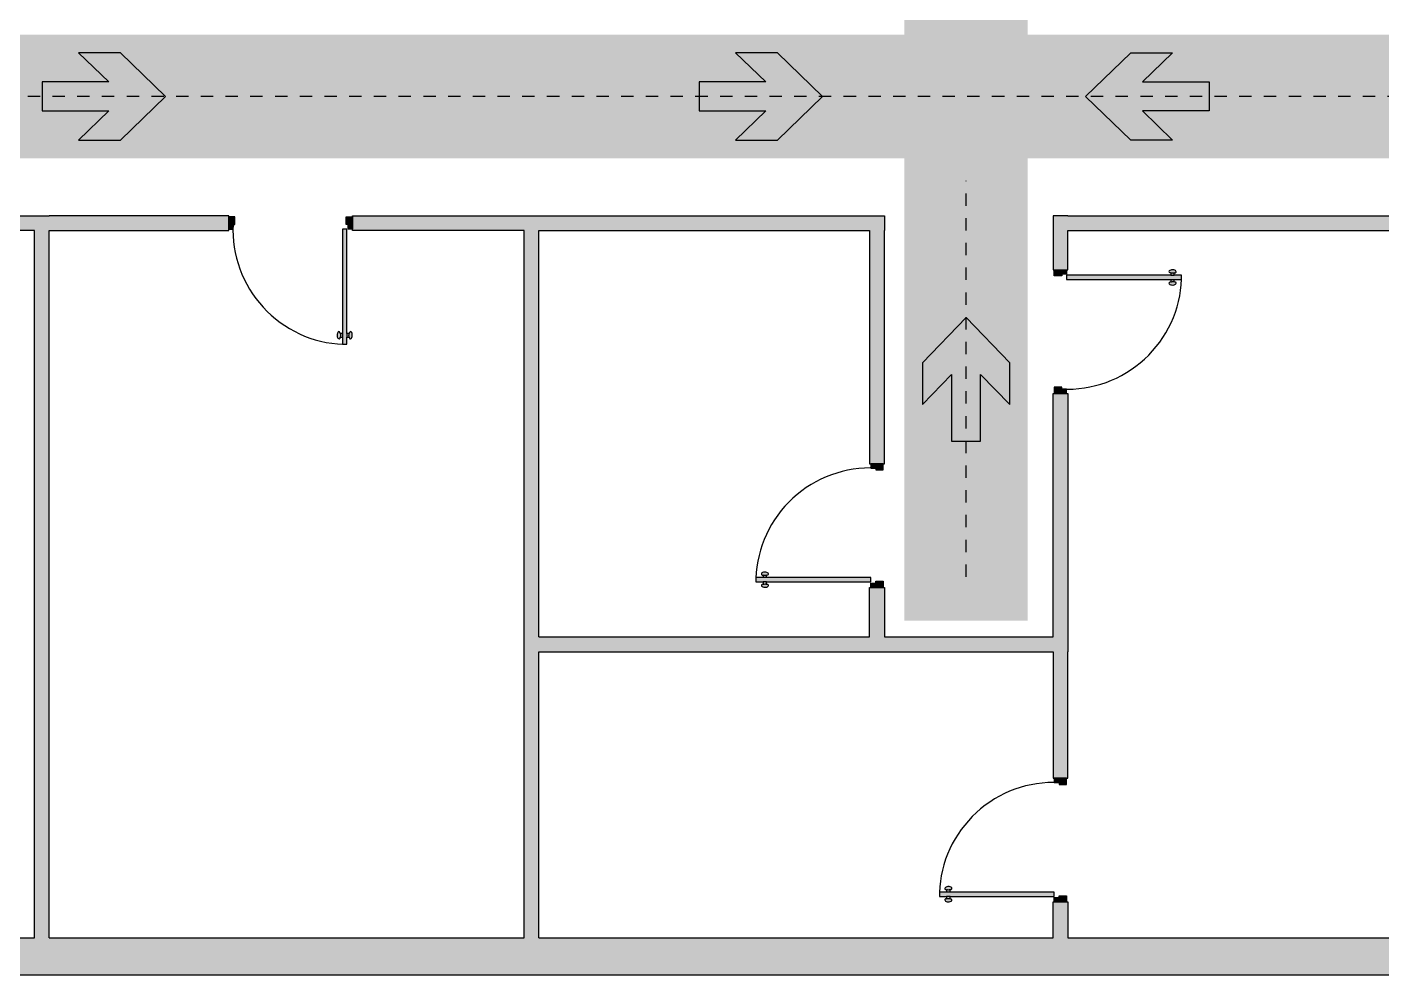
# Model space of a CAD drawing. Header units: metres. Extents: x 5231.1 to 5275.7, y -3151.4 to -3108.9.
# Drawn here: x 5254.18 to 5265.14, y -3136.03 to -3128.36 of the extents above; entities that cross this region are included whole.
import ezdxf

# ---------------------------------------------------------------- set-up
doc = ezdxf.new("R2010")
doc.units = ezdxf.units.M
for name, pattern in [('Green Dashed Line', [0.015875, 0, -0.015875]), ('Style', [0]), ('Style Black Lines', [0]), ('Style Grey Lines', [0]), ('Style White Lines', [0]), ('Style_2', [0]), ('Style_3', [0])]:
    doc.linetypes.add(name, pattern=pattern)
for name, color, linetype, true_color in [('Building', 7, 'Continuous', 0xfabd88), ('Imported blocks', 7, 'Continuous', 0xc57dd9), ('New Layer', 7, 'Continuous', 0xf890f8), ('New Layer_1', 7, 'Continuous', 0xca387c)]:
    doc.layers.add(name, color=color, linetype=linetype, true_color=true_color)

# ---------------------------------------------------------------- blocks, each defined once
blk = doc.blocks.new('Evacuation direction')
at = {"layer": 'Imported blocks', "transparency": 33554483}
blk.add_hatch(color=256, dxfattribs=at).paths.add_polyline_path([(0.0269, -0.0707), (0.1001, 0), (0.0269, 0.0707), (-0.0409, 0.0707), (0.0079, 0.0236), (-0.1001, 0.0236), (-0.1001, -0.0236), (0.0079, -0.0236), (-0.0409, -0.0707), (0.0269, -0.0707)], flags=0)
at = {"layer": 'Imported blocks', "linetype": 'Style White Lines'}
blk.add_lwpolyline([(0.0269, -0.0707), (0.1001, 0), (0.0269, 0.0707), (-0.0409, 0.0707), (0.0079, 0.0236), (-0.1001, 0.0236), (-0.1001, -0.0236), (0.0079, -0.0236), (-0.0409, -0.0707), (0.0269, -0.0707)], close=True, dxfattribs=at)
blk = doc.blocks.new('Door EU 90')
at = {"layer": 'Imported blocks', "transparency": 33554483}
h = blk.add_hatch(color=256, dxfattribs=at)
edge = h.paths.add_edge_path(flags=0)
edge.add_spline(control_points=[(-0.499, 0.908), (-0.5, 0.896), (-0.496, 0.885), (-0.49, 0.88)], knot_values=[0, 0, 0, 0, 1, 1, 1, 1], degree=3, periodic=0)
edge.add_spline(control_points=[(-0.49, 0.88), (-0.484, 0.875), (-0.477, 0.878), (-0.475, 0.893)], knot_values=[0, 0, 0, 0, 1, 1, 1, 1], degree=3, periodic=0)
edge.add_line((-0.475, 0.893), (-0.456, 0.893))
edge.add_line((-0.456, 0.893), (-0.456, 0.05))
edge.add_line((-0.456, 0.05), (-0.42, 0.05))
edge.add_line((-0.42, 0.05), (-0.42, 0.893))
edge.add_line((-0.42, 0.893), (-0.401, 0.893))
edge.add_spline(control_points=[(-0.401, 0.893), (-0.399, 0.878), (-0.392, 0.875), (-0.386, 0.88)], knot_values=[0, 0, 0, 0, 1, 1, 1, 1], degree=3, periodic=0)
edge.add_spline(control_points=[(-0.386, 0.88), (-0.379, 0.885), (-0.376, 0.896), (-0.376, 0.908)], knot_values=[0, 0, 0, 0, 1, 1, 1, 1], degree=3, periodic=0)
edge.add_spline(control_points=[(-0.376, 0.908), (-0.376, 0.908), (-0.376, 0.909), (-0.376, 0.909)], knot_values=[0, 0, 0, 0, 1, 1, 1, 1], degree=3, periodic=0)
edge.add_spline(control_points=[(-0.376, 0.909), (-0.376, 0.91), (-0.376, 0.91), (-0.376, 0.911)], knot_values=[0, 0, 0, 0, 1, 1, 1, 1], degree=3, periodic=0)
edge.add_spline(control_points=[(-0.376, 0.911), (-0.377, 0.922), (-0.381, 0.931), (-0.387, 0.934)], knot_values=[0, 0, 0, 0, 1, 1, 1, 1], degree=3, periodic=0)
edge.add_spline(control_points=[(-0.387, 0.934), (-0.393, 0.938), (-0.4, 0.936), (-0.402, 0.921)], knot_values=[0, 0, 0, 0, 1, 1, 1, 1], degree=3, periodic=0)
edge.add_line((-0.402, 0.921), (-0.42, 0.921))
edge.add_line((-0.42, 0.921), (-0.42, 0.98))
edge.add_line((-0.42, 0.98), (-0.456, 0.98))
edge.add_line((-0.456, 0.98), (-0.456, 0.921))
edge.add_line((-0.456, 0.921), (-0.474, 0.921))
edge.add_spline(control_points=[(-0.474, 0.921), (-0.475, 0.936), (-0.482, 0.938), (-0.489, 0.934)], knot_values=[0, 0, 0, 0, 1, 1, 1, 1], degree=3, periodic=0)
edge.add_spline(control_points=[(-0.489, 0.934), (-0.495, 0.931), (-0.499, 0.92), (-0.499, 0.908)], knot_values=[0, 0, 0, 0, 1, 1, 1, 1], degree=3, periodic=0)
for points in [[(-0.5, -0.05), (-0.5, 0.05), (-0.465, 0.05), (-0.465, 0.01), (-0.45, 0.01), (-0.45, -0.05), (-0.5, -0.05)], [(0.5, -0.05), (0.5, 0.05), (0.465, 0.05), (0.465, 0.01), (0.45, 0.01), (0.45, -0.05), (0.5, -0.05)]]:
    blk.add_hatch(color=256, dxfattribs=at).paths.add_polyline_path(points, flags=0)
at = {"layer": 'Imported blocks', "linetype": 'Style'}
for points in [[(-0.475, 0.893), (-0.456, 0.893), (-0.456, 0.05), (-0.42, 0.05), (-0.42, 0.893), (-0.401, 0.893)], [(-0.402, 0.921), (-0.42, 0.921), (-0.42, 0.98), (-0.456, 0.98), (-0.456, 0.921), (-0.474, 0.921)]]:
    blk.add_lwpolyline(points, dxfattribs=at)
at = {"layer": 'Imported blocks', "linetype": 'Style Black Lines'}
for points in [[(-0.456, 0.893), (-0.456, 0.921)], [(-0.42, 0.893), (-0.42, 0.921)]]:
    blk.add_lwpolyline(points, dxfattribs=at)
at = {"layer": 'Imported blocks', "linetype": 'Style Grey Lines'}
blk.add_lwpolyline([(0.465, 0.01, 0.416941), (-0.425, 0.98)], format="xyb", dxfattribs=at)
at = {"layer": 'Imported blocks', "linetype": 'Style'}
for points in [[(-0.5, -0.05), (-0.5, 0.05), (-0.465, 0.05), (-0.465, 0.01), (-0.45, 0.01), (-0.45, -0.05), (-0.5, -0.05)], [(0.5, -0.05), (0.5, 0.05), (0.465, 0.05), (0.465, 0.01), (0.45, 0.01), (0.45, -0.05), (0.5, -0.05)]]:
    blk.add_lwpolyline(points, close=True, dxfattribs=at)
at = {"layer": 'Imported blocks', "extrusion": (0, 0, -1)}
for centre, major_axis, start_param, end_param in [((-0.5, 0.907), (0, 0.0315), 1.099299, 2.042656), ((-0.371, 0.908), (0, 0.037), 4.276707, 5.07084)]:
    blk.add_ellipse(centre, major_axis=major_axis, ratio=0.894003, start_param=start_param, end_param=end_param, dxfattribs=at)
at = {"layer": 'Imported blocks'}
for points in [[(-0.499, 0.908), (-0.5, 0.896), (-0.496, 0.885), (-0.49, 0.88)], [(-0.489, 0.934), (-0.495, 0.931), (-0.499, 0.92), (-0.499, 0.908)], [(-0.49, 0.88), (-0.484, 0.875), (-0.477, 0.878), (-0.475, 0.893)], [(-0.474, 0.921), (-0.475, 0.936), (-0.482, 0.938), (-0.489, 0.934)], [(-0.387, 0.934), (-0.393, 0.938), (-0.4, 0.936), (-0.402, 0.921)], [(-0.401, 0.893), (-0.399, 0.878), (-0.392, 0.875), (-0.386, 0.88)], [(-0.376, 0.911), (-0.377, 0.922), (-0.381, 0.931), (-0.387, 0.934)], [(-0.386, 0.88), (-0.379, 0.885), (-0.376, 0.896), (-0.376, 0.908)], [(-0.376, 0.909), (-0.376, 0.91), (-0.376, 0.91), (-0.376, 0.911)], [(-0.376, 0.908), (-0.376, 0.908), (-0.376, 0.909), (-0.376, 0.909)]]:
    blk.add_open_spline(points, degree=3, dxfattribs=at)

msp = doc.modelspace()

# ---------------------------------------------------------------- hatches: boundary and pattern name
at = {"layer": 'Building', "transparency": 33554483}
h = msp.add_hatch(color=256, dxfattribs=at)
h.paths.add_polyline_path([(5239.62, -3130.009), (5239.62, -3129.889), (5242.883, -3129.889), (5242.883, -3130.009), (5239.74, -3130.009), (5239.62, -3130.009)], flags=0)
h.paths.add_polyline_path([(5243.883, -3130.009), (5243.883, -3129.889), (5247.628, -3129.889), (5247.628, -3130.009), (5245.978, -3130.009), (5245.858, -3130.009), (5243.883, -3130.009)], flags=0)
h.paths.add_polyline_path([(5248.628, -3130.009), (5248.628, -3129.889), (5251.784, -3129.889), (5251.784, -3130.009), (5250.152, -3130.009), (5250.032, -3130.009), (5248.628, -3130.009)], flags=0)
h.paths.add_polyline_path([(5252.784, -3130.009), (5252.784, -3129.889), (5254.238, -3129.889), (5254.238, -3130.009), (5252.784, -3130.009)], flags=0)
h.paths.add_polyline_path([(5254.358, -3130.009), (5254.358, -3129.889), (5255.81, -3129.889), (5255.81, -3130.009), (5254.358, -3130.009)], flags=0)
h.paths.add_polyline_path([(5256.81, -3130.009), (5256.81, -3129.889), (5258.199, -3129.889), (5258.199, -3130.009), (5256.81, -3130.009)], flags=0)
h.paths.add_polyline_path([(5258.319, -3130.009), (5258.319, -3129.889), (5261.114, -3129.889), (5261.114, -3130.009), (5260.994, -3130.009), (5258.319, -3130.009)], flags=0)
for points in [[(5254.238, -3136.028), (5254.238, -3135.728), (5254.238, -3130.009), (5254.238, -3129.889), (5254.358, -3129.889), (5254.358, -3130.009), (5254.358, -3135.728), (5254.358, -3136.028), (5254.238, -3136.028)], [(5258.199, -3136.028), (5258.199, -3135.728), (5258.199, -3130.009), (5258.199, -3129.889), (5258.319, -3129.889), (5258.319, -3130.009), (5258.319, -3133.295), (5258.319, -3133.415), (5258.319, -3135.728), (5258.319, -3136.028), (5258.199, -3136.028)]]:
    msp.add_hatch(color=256, dxfattribs=at).paths.add_polyline_path(points, flags=0)
h = msp.add_hatch(color=256, dxfattribs=at)
h.paths.add_polyline_path([(5262.478, -3129.889), (5262.478, -3130.326), (5262.598, -3130.326), (5262.598, -3130.009), (5262.598, -3129.889), (5262.478, -3129.889)], flags=0)
h.paths.add_polyline_path([(5262.478, -3131.326), (5262.478, -3133.295), (5262.598, -3133.295), (5262.598, -3131.326), (5262.478, -3131.326)], flags=0)
h.paths.add_polyline_path([(5262.478, -3133.415), (5262.478, -3134.438), (5262.598, -3134.438), (5262.598, -3133.415), (5262.478, -3133.415)], flags=0)
h.paths.add_polyline_path([(5262.478, -3135.438), (5262.478, -3135.728), (5262.598, -3135.728), (5262.598, -3135.438), (5262.478, -3135.438)], flags=0)
h = msp.add_hatch(color=256, dxfattribs=at)
h.paths.add_polyline_path([(5262.598, -3129.889), (5262.598, -3130.009), (5265.221, -3130.009), (5265.221, -3129.889), (5262.598, -3129.889)], flags=0)
h.paths.add_polyline_path([(5265.341, -3130.009), (5265.341, -3129.889), (5267.124, -3129.889), (5267.124, -3130.009), (5265.341, -3130.009)], flags=0)
h.paths.add_polyline_path([(5268.124, -3130.009), (5268.124, -3129.889), (5268.944, -3129.889), (5268.944, -3130.009), (5268.824, -3130.009), (5268.124, -3130.009)], flags=0)
h = msp.add_hatch(color=256, dxfattribs=at)
h.paths.add_polyline_path([(5260.994, -3133.415), (5260.994, -3133.295), (5260.994, -3132.895), (5261.114, -3132.895), (5261.114, -3133.295), (5261.114, -3133.415), (5260.994, -3133.415)], flags=0)
h.paths.add_polyline_path([(5260.994, -3131.895), (5260.994, -3130.009), (5261.114, -3130.009), (5261.114, -3131.895), (5260.994, -3131.895)], flags=0)
h = msp.add_hatch(color=256, dxfattribs=at)
h.paths.add_polyline_path([(5258.319, -3133.415), (5258.319, -3133.295), (5260.994, -3133.295), (5260.994, -3133.415), (5258.319, -3133.415)], flags=0)
h.paths.add_polyline_path([(5261.114, -3133.415), (5261.114, -3133.295), (5262.478, -3133.295), (5262.598, -3133.295), (5262.598, -3133.415), (5262.478, -3133.415), (5261.114, -3133.415)], flags=0)
h = msp.add_hatch(color=256, dxfattribs=at)
h.paths.add_polyline_path([(5241.795, -3136.028), (5241.795, -3135.848), (5241.795, -3135.728), (5245.858, -3135.728), (5245.978, -3135.728), (5250.032, -3135.728), (5250.032, -3136.028), (5242.095, -3136.028), (5241.795, -3136.028)], flags=0)
h.paths.add_polyline_path([(5250.152, -3136.028), (5250.152, -3135.728), (5254.238, -3135.728), (5254.238, -3136.028), (5250.152, -3136.028)], flags=0)
h.paths.add_polyline_path([(5254.358, -3136.028), (5254.358, -3135.728), (5258.199, -3135.728), (5258.199, -3136.028), (5254.358, -3136.028)], flags=0)
h.paths.add_polyline_path([(5258.319, -3136.028), (5258.319, -3135.728), (5262.478, -3135.728), (5262.598, -3135.728), (5265.221, -3135.728), (5265.221, -3135.828), (5265.341, -3135.828), (5265.341, -3135.728), (5268.824, -3135.728), (5268.944, -3135.728), (5273.886, -3135.728), (5273.886, -3136.028), (5258.319, -3136.028)], flags=0)
at = {"layer": 'Imported blocks', "transparency": 33554483}
msp.add_hatch(color=256, dxfattribs=at).paths.add_polyline_path([(5273.886, -3128.424), (5233.095, -3128.424), (5233.095, -3129.424), (5273.886, -3129.424), (5273.886, -3128.424)], flags=0)
at = {"layer": 'New Layer_1', "transparency": 33554483}
for points in [[(5261.275, -3128.424), (5262.273, -3128.424), (5262.273, -3122.927), (5261.275, -3122.927), (5261.275, -3128.424)], [(5261.275, -3133.165), (5262.273, -3133.165), (5262.273, -3129.424), (5261.275, -3129.424), (5261.275, -3133.165)]]:
    msp.add_hatch(color=256, dxfattribs=at).paths.add_polyline_path(points, flags=0)

# ---------------------------------------------------------------- linework, layer by layer
at = {"layer": 'Building', "linetype": 'Style_2'}
for points in [[(5254.238, -3130.009), (5252.784, -3130.009), (5252.784, -3129.889), (5254.238, -3129.889)], [(5254.238, -3129.889), (5254.358, -3129.889)], [(5254.358, -3130.009), (5255.81, -3130.009), (5255.81, -3129.889), (5254.358, -3129.889)], [(5258.199, -3130.009), (5256.81, -3130.009), (5256.81, -3129.889), (5258.199, -3129.889)], [(5258.199, -3129.889), (5258.319, -3129.889)], [(5258.319, -3129.889), (5261.114, -3129.889), (5261.114, -3130.009)], [(5262.598, -3129.889), (5262.478, -3129.889), (5262.478, -3130.326), (5262.598, -3130.326), (5262.598, -3130.009)], [(5262.598, -3129.889), (5265.221, -3129.889)], [(5254.238, -3135.728), (5254.238, -3130.009)], [(5254.358, -3135.728), (5254.358, -3130.009)], [(5258.199, -3135.728), (5258.199, -3130.009)], [(5258.319, -3130.009), (5260.994, -3130.009)], [(5258.319, -3133.295), (5258.319, -3130.009)], [(5260.994, -3130.009), (5260.994, -3131.895), (5261.114, -3131.895), (5261.114, -3130.009)], [(5262.598, -3130.009), (5265.221, -3130.009)], [(5262.478, -3133.295), (5262.478, -3131.326), (5262.598, -3131.326), (5262.598, -3133.295)], [(5260.994, -3133.295), (5260.994, -3132.895), (5261.114, -3132.895), (5261.114, -3133.295)], [(5258.319, -3133.295), (5260.994, -3133.295)], [(5261.114, -3133.295), (5262.478, -3133.295)], [(5262.598, -3133.295), (5262.598, -3133.415)], [(5258.319, -3135.728), (5258.319, -3133.415)], [(5258.319, -3133.415), (5260.994, -3133.415)], [(5260.994, -3133.415), (5261.114, -3133.415)], [(5261.114, -3133.415), (5262.478, -3133.415)], [(5262.478, -3133.415), (5262.478, -3134.438), (5262.598, -3134.438), (5262.598, -3133.415)], [(5262.478, -3135.728), (5262.478, -3135.438), (5262.598, -3135.438), (5262.598, -3135.728)], [(5254.238, -3136.028), (5254.358, -3136.028)], [(5258.199, -3136.028), (5258.319, -3136.028)]]:
    msp.add_lwpolyline(points, dxfattribs=at)
at = {"layer": 'Building', "linetype": 'Style_3'}
for points in [[(5250.152, -3135.728), (5254.238, -3135.728)], [(5254.358, -3135.728), (5258.199, -3135.728)], [(5258.319, -3135.728), (5262.478, -3135.728)], [(5262.598, -3135.728), (5265.221, -3135.728)], [(5250.152, -3136.028), (5254.238, -3136.028)], [(5254.358, -3136.028), (5258.199, -3136.028)], [(5258.319, -3136.028), (5273.886, -3136.028)]]:
    msp.add_lwpolyline(points, dxfattribs=at)
at = {"layer": 'New Layer', "linetype": 'Green Dashed Line'}
msp.add_lwpolyline([(5261.774, -3132.809), (5261.774, -3129.607)], dxfattribs=at)
at = {"layer": 'New Layer_1', "linetype": 'Green Dashed Line'}
msp.add_lwpolyline([(5273.684, -3128.924), (5233.095, -3128.924)], dxfattribs=at)

# ---------------------------------------------------------------- block references
at = {"layer": 'Building'}
for p, rotation in [((5256.31, -3129.949), 180), ((5262.538, -3130.826), 270), ((5261.054, -3132.395), 90), ((5262.538, -3134.938), 90)]:
    msp.add_blockref('Door EU 90', p, dxfattribs=dict(at, rotation=rotation))
at = {"layer": 'Imported blocks'}
for p, xscale, yscale in [((5254.799, -3128.924), 4.994952745507343, 4.994952745507343), ((5260.114, -3128.924), 4.994952745502689, 4.994952745502689), ((5263.241, -3128.924), -4.994952745502689, 4.994952745502689)]:
    msp.add_blockref('Evacuation direction', p, dxfattribs=dict(at, xscale=xscale, yscale=yscale))
at = {"layer": 'New Layer', "xscale": 4.994952745507343, "yscale": 4.994952745507343, "rotation": 90}
msp.add_blockref('Evacuation direction', (5261.774, -3131.212), dxfattribs=at)

doc.saveas('drawing.dxf')
